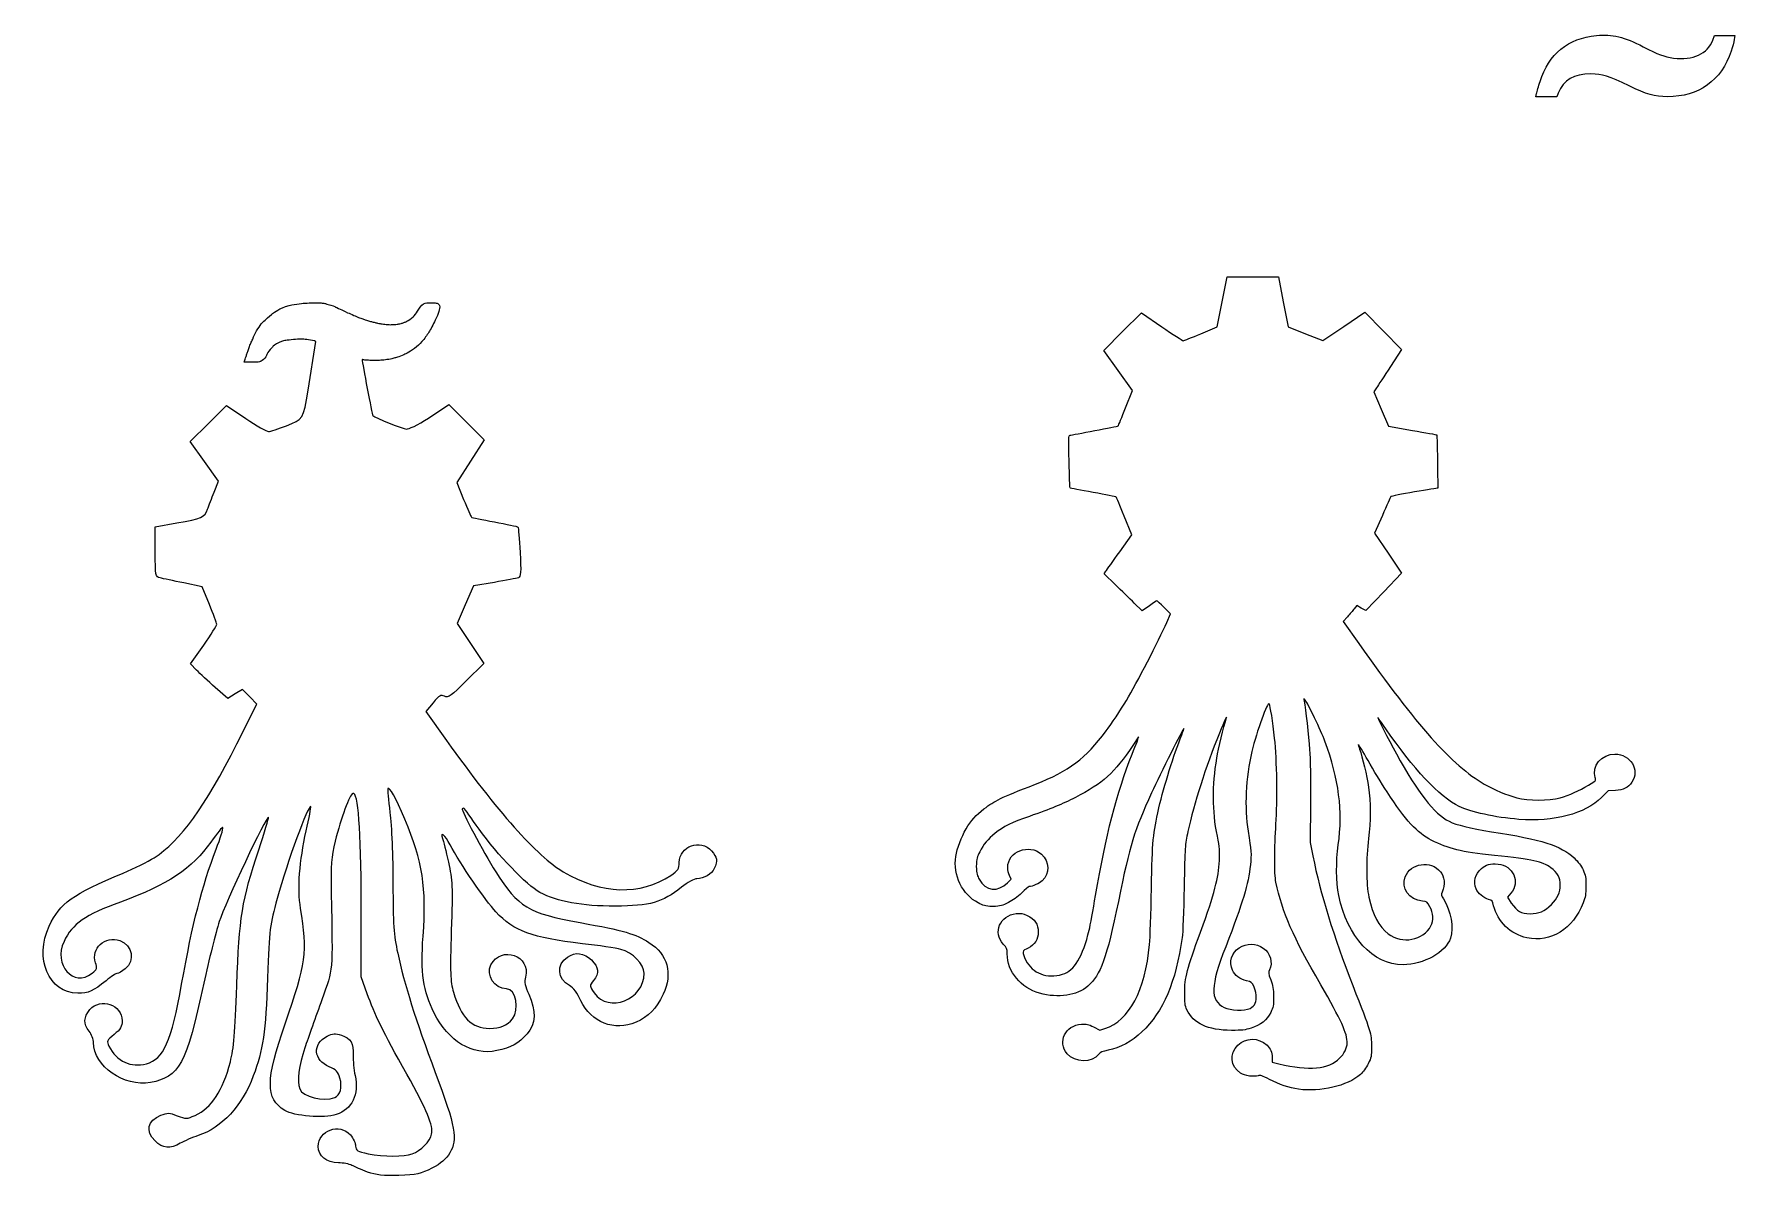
# Model space of a CAD drawing. Extents: x -237 to 75, y -16 to 111.
# Drawn here: x -237.3 to -48.5, y -15.7 to 111 of the extents above; entities that cross this region are included whole.
import ezdxf

# ---------------------------------------------------------------- set-up
doc = ezdxf.new("R2010")
doc.units = 0
doc.layers.add('Layer_1', color=7, linetype='CONTINUOUS')

msp = doc.modelspace()

# ---------------------------------------------------------------- linework, layer by layer
at = {"layer": 'Layer_1', "color": 7}
for p, q in [((-50.977605, 110.346531), (-50.791593, 110.870355)), ((-50.791593, 110.870355), (-49.651327, 110.870355)), ((-49.651327, 110.870355), (-48.510907, 110.870355)), ((-48.510907, 110.870355), (-48.584733, 110.408769)), ((-70.610657, 104.067682), (-70.534716, 104.42436)), ((-69.451291, 104.067682), (-70.610657, 104.067682)), ((-70.534716, 104.42436), (-70.534716, 104.42436)), ((-68.29208, 104.067682), (-69.451291, 104.067682)), ((-68.120864, 104.479162), (-68.29208, 104.067682)), ((-206.865175, 71.505347), (-206.030144, 76.915573)), ((-193.498312, 68.417142), (-191.276376, 69.911167)), ((-191.276376, 69.911167), (-189.315098, 67.949889)), ((-217.950731, 67.807488), (-215.950388, 69.818277)), ((-215.950388, 69.818277), (-213.797247, 68.370508)), ((-219.951074, 65.7967), (-217.950731, 67.807488)), ((-189.315098, 67.949889), (-187.353821, 65.988611)), ((-218.383149, 63.610155), (-219.951074, 65.7967)), ((-187.353821, 65.988611), (-188.871301, 63.622491)), ((-216.815221, 61.423611), (-218.383149, 63.610155)), ((-188.871301, 63.622491), (-190.388779, 61.256371)), ((-217.302726, 60.201583), (-216.815221, 61.423611)), ((-190.388779, 61.256371), (-189.614189, 59.384933)), ((-223.845642, 56.355574), (-221.462687, 56.780409)), ((-223.845642, 53.578425), (-223.845642, 56.355574)), ((-218.618212, 49.692138), (-220.682016, 50.119563)), ((-217.821674, 47.736891), (-218.618212, 49.692138)), ((-188.529028, 49.785347), (-189.438475, 47.702683)), ((-186.207174, 50.18634), (-188.529028, 49.785347)), ((-189.438475, 47.702683), (-190.347919, 45.620021)), ((-190.347919, 45.620021), (-188.860966, 43.40861)), ((-219.9229, 41.151896), (-218.463074, 43.222363)), ((-188.860966, 43.40861), (-187.374022, 41.197198)), ((-219.256909, 40.44984), (-219.9229, 41.151896)), ((-187.374022, 41.197198), (-189.323861, 39.247356)), ((-215.785979, 37.306243), (-217.188449, 38.527015)), ((-214.969765, 37.810692), (-215.785979, 37.306243)), ((-214.153547, 38.315142), (-214.969765, 37.810692)), ((-213.357339, 37.493667), (-214.153547, 38.315142)), ((-214.781903, 32.271452), (-212.56113, 36.672185)), ((-212.56113, 36.672185), (-213.357339, 37.493667)), ((-193.013892, 36.833456), (-193.822193, 35.870677)), ((-193.822193, 35.870677), (-191.513731, 32.638756)), ((-200.972028, 6.432331), (-200.985518, 14.619908)), ((-200.312105, 4.534754), (-200.972028, 6.432331)), ((-200.269071, -15.23909), (-200.269069, -15.239457))]:
    msp.add_line(p, q, dxfattribs=at)
at = {"layer": 'Layer_1', "color": 4}
for p, q in [((-105.418509, 81.311243), (-104.867363, 84.076998)), ((-104.867363, 84.076998), (-102.02418, 84.076998)), ((-102.02418, 84.076998), (-99.180997, 84.076998)), ((-99.180997, 84.076998), (-98.641749, 81.313749)), ((-105.969737, 78.54533), (-105.418509, 81.311243)), ((-98.641749, 81.313749), (-98.102268, 78.550498)), ((-116.480361, 78.012345), (-114.396805, 80.095743)), ((-114.396805, 80.095743), (-112.141799, 78.547991)), ((-91.926289, 78.59324), (-89.592446, 80.178415)), ((-89.592446, 80.178415), (-87.553357, 78.094548)), ((-118.56376, 75.928868), (-116.480361, 78.012345)), ((-107.79447, 77.772628), (-105.969737, 78.54533)), ((-98.102268, 78.550498), (-96.181237, 77.779359)), ((-96.181237, 77.779359), (-94.260207, 77.008145)), ((-94.260207, 77.008145), (-91.926289, 78.59324)), ((-87.553357, 78.094548), (-85.51427, 76.010757)), ((-116.975845, 73.706743), (-118.56376, 75.928868)), ((-85.51427, 76.010757), (-86.752865, 74.119007)), ((-115.387775, 71.484694), (-116.975845, 73.706743)), ((-88.288012, 71.780232), (-88.584803, 71.333209)), ((-116.139338, 69.556778), (-115.387775, 71.484694)), ((-88.584803, 71.333209), (-87.774052, 69.421182)), ((-87.774052, 69.421182), (-86.96338, 67.509157)), ((-86.96338, 67.509157), (-84.302922, 67.047961)), ((-115.470838, 55.473088), (-116.308988, 57.541065)), ((-87.646914, 57.619822), (-88.502442, 55.630446)), ((-116.801499, 53.591046), (-115.470838, 55.473088)), ((-88.502442, 55.630446), (-87.004638, 53.414663)), ((-87.004638, 53.414663), (-85.506755, 51.198959)), ((-118.530489, 51.133743), (-118.331401, 51.421531)), ((-117.298628, 49.935157), (-118.530489, 51.133743)), ((-85.506755, 51.198959), (-87.502393, 49.123466)), ((-87.502393, 49.123466), (-89.497953, 47.047975)), ((-114.293622, 47.043906), (-115.180155, 47.890276)), ((-113.510977, 47.593406), (-114.293622, 47.043906)), ((-111.155528, 46.702962), (-111.886345, 47.423052)), ((-90.489233, 47.628715), (-90.76966, 47.25575)), ((-89.993749, 47.338111), (-90.489233, 47.628715)), ((-89.497953, 47.047975), (-89.993749, 47.338111)), ((-111.574682, 45.749804), (-111.155528, 46.702962)), ((-91.526081, 46.366479), (-92.002226, 45.850092)), ((-92.002226, 45.850092), (-90.275509, 43.403202)), ((-62.594301, 27.051662), (-63.326213, 26.319984)), ((-61.780341, 27.092685), (-62.594301, 27.051662)), ((-95.626961, 25.650152), (-95.657961, 21.316209)), ((-95.657961, 21.316209), (-95.359765, 19.830148)), ((-129.252884, 16.852707), (-128.845471, 17.269588)), ((-128.845471, 17.269588), (-129.03947, 17.647015)), ((-73.385197, 15.694038), (-73.766618, 15.248739)), ((-73.766618, 15.248739), (-73.333997, 14.6067)), ((-119.691184, 0.854491), (-118.992622, 0.499907)), ((-118.992622, 0.499907), (-118.441865, 0.682815)), ((-99.882689, -2.521987), (-99.882689, -3.054738)), ((-99.882689, -3.054738), (-99.126974, -3.236292)), ((-96.951845, -6.049652), (-96.951902, -6.049709)), ((-96.951281, -6.049652), (-96.951845, -6.049652))]:
    msp.add_line(p, q, dxfattribs=at)
at = {"layer": 'Layer_1', "color": 7}
for points in [[(-70.144764, 105.768488), (-69.175715, 108.811775), (-67.016142, 110.571453), (-63.89762, 110.859238)], [(-63.89762, 110.859238), (-62.08502, 111.02654), (-60.828341, 110.726072), (-58.688184, 109.613679)], [(-58.688184, 109.613679), (-57.039126, 108.756581), (-56.360684, 108.503086), (-55.330649, 108.359819)], [(-55.330649, 108.359819), (-53.197303, 108.063107), (-51.516147, 108.830329), (-50.977605, 110.346531)], [(-48.584733, 110.408769), (-48.625365, 110.154727), (-48.782489, 109.574534), (-48.933975, 109.119525)], [(-48.933975, 109.119525), (-50.017169, 105.865485), (-52.53217, 104.067682), (-56.001186, 104.067682)], [(-70.534716, 104.42436), (-70.493145, 104.620473), (-70.317701, 105.225326), (-70.144764, 105.768488)], [(-64.503413, 106.602881), (-66.419039, 106.603163), (-67.501606, 105.967416), (-68.120864, 104.479162)], [(-60.271011, 105.277151), (-62.52578, 106.383987), (-63.223874, 106.602647), (-64.503413, 106.602881)], [(-56.001186, 104.067682), (-57.466267, 104.067682), (-58.271379, 104.295655), (-60.271011, 105.277151)], [(-206.996916, 81.174684), (-206.664885, 81.199379), (-206.330894, 81.210606), (-206.12805, 81.213645)], [(-206.12805, 81.213645), (-205.942463, 81.215903), (-205.74096, 81.21167), (-205.596182, 81.199986)], [(-205.596182, 81.199986), (-205.474378, 81.187173), (-205.398545, 81.190588), (-205.311835, 81.177239)], [(-194.077404, 81.073525), (-193.827468, 81.200861), (-193.5859, 81.196613), (-193.360046, 81.212937)], [(-193.360046, 81.212937), (-193.169873, 81.226681), (-192.782004, 81.208901), (-192.648767, 81.179787)], [(-192.648767, 81.179787), (-192.510929, 81.149671), (-192.431269, 81.093608), (-192.334955, 80.993749)], [(-212.073431, 78.856314), (-211.909214, 79.07354), (-211.645497, 79.276212), (-211.536912, 79.398008)], [(-211.536912, 79.398008), (-211.42833, 79.519804), (-210.914516, 79.961326), (-210.82112, 80.016916)], [(-210.82112, 80.016916), (-210.589532, 80.154756), (-210.127099, 80.598313), (-208.968394, 80.914944)], [(-208.968394, 80.914944), (-208.608636, 81.01325), (-208.236668, 81.059563), (-207.864546, 81.107662)], [(-207.864546, 81.107662), (-207.492422, 81.155761), (-207.31883, 81.150729), (-206.996916, 81.174684)], [(-205.311835, 81.177239), (-205.225752, 81.163974), (-205.051465, 81.141498), (-204.948985, 81.116798)], [(-204.948985, 81.116798), (-204.846504, 81.092103), (-204.77331, 81.048551), (-204.664835, 81.022654)], [(-204.664835, 81.022654), (-204.230932, 80.919064), (-203.876346, 80.762716), (-203.825577, 80.737336)], [(-203.825577, 80.737336), (-203.774805, 80.711964), (-203.786311, 80.696163), (-203.149135, 80.406272)], [(-203.149135, 80.406272), (-202.511959, 80.116385), (-202.316839, 80.031021), (-202.265627, 80.00686)], [(-202.265627, 80.00686), (-202.252814, 80.000821), (-201.738859, 79.782395), (-201.666455, 79.762072)], [(-201.666455, 79.762072), (-201.594048, 79.741752), (-201.288472, 79.572958), (-201.173486, 79.542458)], [(-201.173486, 79.542458), (-201.058503, 79.511958), (-200.536943, 79.310082), (-200.396404, 79.273497)], [(-195.921181, 79.154605), (-195.718664, 79.255288), (-195.444514, 79.45531), (-195.233152, 79.639508)], [(-195.233152, 79.639508), (-195.042525, 79.805633), (-194.889075, 80.025097), (-194.721203, 80.271895)], [(-194.721203, 80.271895), (-194.545955, 80.529536), (-194.327337, 80.946189), (-194.077404, 81.073525)], [(-192.639374, 79.560269), (-192.80647, 79.246031), (-193.086869, 78.570837), (-193.315833, 78.202726)], [(-192.31805, 80.419765), (-192.38032, 80.223897), (-192.476337, 79.866878), (-192.639374, 79.560269)], [(-192.334955, 80.993749), (-192.247483, 80.903057), (-192.254505, 80.619641), (-192.31805, 80.419765)], [(-213.030401, 77.185552), (-212.87591, 77.495017), (-212.769377, 77.815498), (-212.589858, 78.095279)], [(-212.589858, 78.095279), (-212.410339, 78.375063), (-212.23765, 78.63909), (-212.073431, 78.856314)], [(-200.396404, 79.273497), (-200.255863, 79.23691), (-200.111213, 79.18508), (-199.962141, 79.146503)], [(-199.962141, 79.146503), (-199.813068, 79.107926), (-199.686037, 79.078199), (-199.545459, 79.041725)], [(-199.545459, 79.041725), (-199.404882, 79.005253), (-199.290443, 78.979676), (-199.175381, 78.949402)], [(-199.175381, 78.949402), (-199.060316, 78.919128), (-198.971089, 78.910613), (-198.898566, 78.890632)], [(-198.898566, 78.890632), (-198.826044, 78.87065), (-198.756998, 78.871187), (-198.667968, 78.854552)], [(-198.667968, 78.854552), (-198.537751, 78.833047), (-198.455382, 78.832962), (-198.362085, 78.816808)], [(-198.362085, 78.816808), (-198.26955, 78.80772), (-198.156785, 78.796347), (-198.043128, 78.789799)], [(-198.043128, 78.789799), (-197.929308, 78.783224), (-197.835212, 78.774192), (-197.714647, 78.777184)], [(-197.714647, 78.777184), (-197.594082, 78.780176), (-197.427204, 78.792001), (-197.31333, 78.794512)], [(-197.31333, 78.794512), (-197.199459, 78.797052), (-197.084431, 78.809132), (-196.991935, 78.824383)], [(-196.991935, 78.824383), (-196.891577, 78.840949), (-196.852515, 78.846114), (-196.792983, 78.854967)], [(-196.792983, 78.854967), (-196.728396, 78.864591), (-196.703899, 78.874638), (-196.556142, 78.918301)], [(-196.556142, 78.918301), (-196.42994, 78.955594), (-196.366308, 78.96128), (-196.241659, 79.015591)], [(-196.241659, 79.015591), (-196.126862, 79.06561), (-196.123698, 79.053923), (-195.921181, 79.154605)], [(-193.315833, 78.202726), (-193.551463, 77.823894), (-193.722202, 77.531255), (-194.052105, 77.146877)], [(-213.701746, 75.432329), (-213.659664, 75.554545), (-213.615293, 75.675536), (-213.562901, 75.814316)], [(-213.562901, 75.814316), (-213.510512, 75.953096), (-213.470369, 76.10811), (-213.408683, 76.257829)], [(-213.408683, 76.257829), (-213.346995, 76.40755), (-213.310538, 76.562894), (-213.240566, 76.717933)], [(-213.240566, 76.717933), (-213.170595, 76.872969), (-213.107645, 77.030818), (-213.030401, 77.185552)], [(-211.091292, 76.026697), (-211.283745, 75.817362), (-211.440449, 75.506488), (-211.464768, 75.456044)], [(-210.795576, 76.352895), (-210.712849, 76.432174), (-210.898839, 76.236033), (-211.091292, 76.026697)], [(-210.107919, 76.797268), (-210.48518, 76.630207), (-210.835923, 76.314234), (-210.795576, 76.352895)], [(-209.449986, 77.024367), (-209.391098, 77.032297), (-209.730662, 76.964332), (-210.107919, 76.797268)], [(-208.037323, 77.155103), (-208.63418, 77.128377), (-209.505448, 77.016885), (-209.449986, 77.024367)], [(-207.173838, 77.142516), (-207.118328, 77.132695), (-207.440465, 77.181824), (-208.037323, 77.155103)], [(-206.608669, 77.068402), (-206.925057, 77.1281), (-207.229349, 77.152329), (-207.173838, 77.142516)], [(-206.030144, 76.915573), (-205.973144, 76.910408), (-206.292278, 77.008706), (-206.608669, 77.068402)], [(-195.703012, 75.724282), (-196.009974, 75.545045), (-196.110403, 75.511769), (-196.267259, 75.435727)], [(-194.845584, 76.32064), (-195.182041, 76.028001), (-195.440342, 75.877656), (-195.703012, 75.724282)], [(-194.052105, 77.146877), (-194.362214, 76.785564), (-194.51224, 76.610573), (-194.845584, 76.32064)], [(-213.975642, 74.612191), (-213.984899, 74.611928), (-213.976771, 74.636349), (-213.962942, 74.67295)], [(-213.881397, 74.617835), (-213.915278, 74.615295), (-213.944194, 74.614082), (-213.975642, 74.612191)], [(-213.962942, 74.67295), (-213.950073, 74.707065), (-213.922452, 74.763978), (-213.90402, 74.836202)], [(-213.90402, 74.836202), (-213.885591, 74.908425), (-213.852943, 74.980367), (-213.822178, 75.0804)], [(-213.784251, 74.622633), (-213.817677, 74.621786), (-213.849972, 74.619387), (-213.881397, 74.617835)], [(-213.822178, 75.0804), (-213.791416, 75.180431), (-213.743828, 75.310109), (-213.701746, 75.432329)], [(-213.725235, 74.624044), (-213.746063, 74.623801), (-213.765742, 74.62348), (-213.784251, 74.622633)], [(-213.659192, 74.624067), (-213.682391, 74.624318), (-213.704393, 74.624287), (-213.725235, 74.624044)], [(-213.586074, 74.622373), (-213.611643, 74.62322), (-213.636002, 74.623785), (-213.659192, 74.624067)], [(-213.512036, 74.620398), (-213.535799, 74.620962), (-213.560516, 74.621527), (-213.586074, 74.622373)], [(-213.443721, 74.619551), (-213.465452, 74.61965), (-213.488273, 74.619833), (-213.512036, 74.620398)], [(-213.381816, 74.619667), (-213.401317, 74.619506), (-213.421982, 74.619452), (-213.443721, 74.619551)], [(-213.327, 74.620514), (-213.344018, 74.620231), (-213.362323, 74.619949), (-213.381816, 74.619667)], [(-213.241379, 74.622771), (-213.270713, 74.621642), (-213.300048, 74.62136), (-213.327, 74.620514)], [(-213.192329, 74.624465), (-213.209065, 74.624182), (-213.226148, 74.623336), (-213.241379, 74.622771)], [(-212.774894, 74.618933), (-213.058908, 74.630137), (-213.133788, 74.625594), (-213.192329, 74.624465)], [(-212.20546, 74.67485), (-212.281829, 74.649139), (-212.490877, 74.607746), (-212.774894, 74.618933)], [(-211.829896, 74.917513), (-212.029294, 74.731382), (-212.152179, 74.692796), (-212.20546, 74.67485)], [(-211.464768, 75.456044), (-211.506122, 75.370271), (-211.6305, 75.103644), (-211.829896, 74.917513)], [(-200.756455, 74.886452), (-200.854279, 74.904429), (-200.889201, 74.901184), (-200.875127, 74.898869)], [(-200.875127, 74.898869), (-200.871006, 74.557623), (-199.774483, 68.773259), (-199.689342, 68.688115)], [(-200.321971, 74.829245), (-200.502001, 74.841578), (-200.666584, 74.869922), (-200.756455, 74.886452)], [(-199.708302, 74.813779), (-199.937319, 74.818803), (-200.151159, 74.817561), (-200.321971, 74.829245)], [(-198.971989, 74.816319), (-199.216964, 74.803394), (-199.48111, 74.808671), (-199.708302, 74.813779)], [(-198.304539, 74.874903), (-198.532256, 74.84908), (-198.727018, 74.829234), (-198.971989, 74.816319)], [(-197.58767, 74.997842), (-197.764202, 74.959462), (-198.085058, 74.899781), (-198.304539, 74.874903)], [(-197.184778, 75.100447), (-197.282339, 75.079506), (-197.416682, 75.035013), (-197.58767, 74.997842)], [(-196.945137, 75.168716), (-197.079373, 75.111817), (-197.105555, 75.11745), (-197.184778, 75.100447)], [(-196.267259, 75.435727), (-196.451601, 75.346361), (-196.794227, 75.232682), (-196.945137, 75.168716)], [(-209.287285, 67.567267), (-207.463517, 68.29737), (-207.369289, 68.239156), (-206.865175, 71.505347)], [(-213.797247, 68.370508), (-212.61302, 67.574237), (-211.476074, 66.922742), (-211.270695, 66.922742)], [(-199.689342, 68.688115), (-199.472996, 68.471769), (-196.287026, 67.1877), (-195.966585, 67.1877)], [(-195.966585, 67.1877), (-195.789519, 67.1877), (-194.720374, 67.595427), (-193.498312, 68.417142)], [(-211.270695, 66.922742), (-211.065319, 66.922742), (-210.172783, 67.212779), (-209.287285, 67.567267)], [(-218.032979, 58.302281), (-217.899468, 58.67478), (-217.570854, 59.529468), (-217.302726, 60.201583)], [(-189.614189, 59.384933), (-189.188163, 58.355643), (-188.80273, 57.473185), (-188.75767, 57.423915)], [(-221.462687, 56.780409), (-218.644366, 57.282863), (-218.351831, 57.412668), (-218.032979, 58.302281)], [(-188.75767, 57.423915), (-188.712608, 57.374647), (-187.558561, 57.133675), (-186.19312, 56.888424)], [(-186.19312, 56.888424), (-184.827672, 56.643172), (-183.660291, 56.392314), (-183.598936, 56.330956)], [(-183.598936, 56.330956), (-183.537581, 56.269601), (-183.423106, 55.001125), (-183.344558, 53.512123)], [(-223.295729, 50.674133), (-223.826287, 50.796801), (-223.845642, 50.899027), (-223.845642, 53.578425)], [(-183.344558, 53.512123), (-183.228702, 51.315985), (-183.266266, 50.784313), (-183.543527, 50.69609)], [(-220.682016, 50.119563), (-221.817105, 50.354649), (-222.993277, 50.604204), (-223.295729, 50.674133)], [(-183.543527, 50.69609), (-183.731512, 50.636276), (-184.930153, 50.406888), (-186.207174, 50.18634)], [(-217.014194, 45.53724), (-217.020205, 45.671665), (-217.383577, 46.661506), (-217.821674, 47.736891)], [(-218.463074, 43.222363), (-217.660172, 44.361124), (-217.008174, 45.402817), (-217.014194, 45.53724)], [(-217.188449, 38.527015), (-217.959807, 39.198438), (-218.890616, 40.063709), (-219.256909, 40.44984)], [(-189.323861, 39.247356), (-190.986021, 37.585197), (-191.342453, 37.334304), (-191.739647, 37.546874)], [(-191.739647, 37.546874), (-192.1288, 37.755145), (-192.338793, 37.637575), (-193.013892, 36.833456)], [(-223.967847, 19.635559), (-221.064503, 21.487673), (-218.315642, 25.268923), (-214.781903, 32.271452)], [(-191.513731, 32.638756), (-185.882111, 24.754322), (-181.458379, 19.779433), (-178.560775, 18.071991)], [(-201.920402, 26.77571), (-202.264885, 26.660883), (-203.23374, 24.022952), (-203.870365, 21.466481)], [(-200.985518, 14.619908), (-200.999065, 22.827845), (-201.318111, 26.976475), (-201.920402, 26.77571)], [(-198.024075, 27.311549), (-198.07384, 27.25415), (-197.969124, 26.052369), (-197.791375, 24.640928)], [(-196.144865, 23.907709), (-197.16658, 26.348079), (-197.825165, 27.540979), (-198.024075, 27.311549)], [(-206.584674, 25.302671), (-206.847908, 25.565906), (-209.179374, 19.197857), (-210.316874, 15.108728)], [(-207.088435, 22.606775), (-206.764083, 24.042233), (-206.537391, 25.255385), (-206.584674, 25.302671)], [(-197.791375, 24.640928), (-197.613626, 23.229484), (-197.464062, 19.680627), (-197.459019, 16.754578)], [(-189.769197, 25.070868), (-189.921312, 24.918747), (-187.465518, 20.309192), (-186.042712, 18.076208)], [(-189.549961, 25.109372), (-189.593353, 25.165381), (-189.692009, 25.148056), (-189.769197, 25.070868)], [(-187.904986, 22.807883), (-188.766331, 24.017694), (-189.506569, 25.053362), (-189.549961, 25.109372)], [(-216.326604, 22.980129), (-216.366107, 23.098631), (-216.972529, 22.36979), (-217.674207, 21.360476)], [(-217.083586, 20.586436), (-216.627744, 21.784461), (-216.287104, 22.861621), (-216.326604, 22.980129)], [(-211.273698, 24.1241), (-211.483733, 24.338341), (-216.093497, 14.57718), (-216.742574, 12.543769)], [(-212.354837, 20.518776), (-211.709223, 22.449695), (-211.222709, 24.072092), (-211.273698, 24.1241)], [(-194.115269, 10.921414), (-193.714819, 16.3526), (-194.151473, 19.146502), (-196.144865, 23.907709)], [(-191.110661, 21.07566), (-191.67915, 22.147266), (-192.309126, 22.663665), (-191.956693, 21.769159)], [(-181.141226, 15.786717), (-182.625373, 16.585871), (-185.881876, 19.966303), (-187.904986, 22.807883)], [(-217.674207, 21.360476), (-219.703204, 18.441911), (-222.474604, 16.603555), (-227.693412, 14.714424)], [(-207.71835, 14.008897), (-208.07021, 16.194274), (-207.846052, 19.25387), (-207.088435, 22.606775)], [(-203.870365, 21.466481), (-204.305388, 19.719582), (-204.37733, 18.797762), (-204.318847, 15.719742)], [(-191.956693, 21.769159), (-191.864008, 21.533921), (-191.568781, 20.351607), (-191.300633, 19.1418)], [(-186.035798, 13.615395), (-187.198096, 14.857977), (-189.987606, 18.958677), (-191.110661, 21.07566)], [(-165.677094, 19.102661), (-165.677094, 20.916887), (-163.291077, 21.782003), (-162.101538, 20.39908)], [(-227.389526, 17.936361), (-226.179719, 18.442162), (-224.639962, 19.206798), (-223.967847, 19.635559)], [(-220.914939, 5.604037), (-219.697492, 12.392102), (-218.664536, 16.431445), (-217.083586, 20.586436)], [(-214.790048, 5.454713), (-214.526879, 13.049426), (-214.222296, 14.933545), (-212.354837, 20.518776)], [(-191.300633, 19.1418), (-190.859492, 17.151478), (-190.829446, 16.429018), (-190.984926, 11.550177)], [(-166.609663, 17.676169), (-165.841161, 18.184739), (-165.677094, 18.435702), (-165.677094, 19.102661)], [(-162.101538, 20.39908), (-161.452918, 19.645013), (-161.400137, 19.310487), (-161.793552, 18.447031)], [(-235.613767, 12.053662), (-234.396867, 14.616945), (-233.085378, 15.555026), (-227.389526, 17.936361)], [(-186.042712, 18.076208), (-183.518875, 14.115238), (-182.502866, 13.50386), (-176.67535, 12.439488)], [(-178.560775, 18.071991), (-174.300837, 15.561777), (-170.01902, 15.41996), (-166.609663, 17.676169)], [(-163.740538, 17.308755), (-164.007013, 17.308755), (-164.771488, 16.876814), (-165.439367, 16.348883)], [(-161.793552, 18.447031), (-162.082624, 17.812589), (-162.944415, 17.308755), (-163.740538, 17.308755)], [(-210.316874, 15.108728), (-211.128062, 12.192628), (-211.176266, 11.79238), (-211.376522, 6.310129)], [(-204.318847, 15.719742), (-204.145927, 6.6184), (-204.065694, 7.530825), (-205.361167, 3.866056)], [(-197.459019, 16.754578), (-197.451314, 12.2907), (-197.367189, 11.051688), (-196.936298, 9.055812)], [(-172.764859, 14.261712), (-176.500663, 14.252963), (-179.208021, 14.745779), (-181.141226, 15.786717)], [(-165.439367, 16.348883), (-167.566309, 14.667632), (-168.959358, 14.270743), (-172.764859, 14.261712)], [(-227.693412, 14.714424), (-231.629907, 13.289484), (-233.0392, 12.308762), (-233.970457, 10.346274)], [(-209.430877, 1.203064), (-207.088861, 7.94761), (-206.931678, 9.122981), (-207.71835, 14.008897)], [(-176.430946, 10.096084), (-182.045692, 10.743614), (-184.029488, 11.470478), (-186.035798, 13.615395)], [(-232.449243, 4.599298), (-235.641552, 4.599298), (-237.299071, 8.503758), (-235.613767, 12.053662)], [(-216.742574, 12.543769), (-217.128985, 11.333261), (-217.899976, 8.253144), (-218.455895, 5.699118)], [(-190.984926, 11.550177), (-191.134893, 6.844291), (-191.10345, 5.973551), (-190.737795, 4.706824)], [(-176.67535, 12.439488), (-171.782514, 11.545831), (-170.539831, 11.187776), (-169.049073, 10.242162)], [(-233.970457, 10.346274), (-235.193688, 7.768512), (-232.921601, 5.182566), (-230.858997, 6.805006)], [(-230.469008, 7.985936), (-231.015718, 9.554217), (-229.415281, 11.006786), (-227.771844, 10.433875)], [(-227.771844, 10.433875), (-226.38376, 9.949977), (-226.050221, 8.192664), (-227.17808, 7.305498)], [(-192.891289, 2.392602), (-194.125051, 4.858745), (-194.413883, 6.871328), (-194.115269, 10.921414)], [(-186.584483, 7.756236), (-185.452193, 9.945857), (-182.119874, 8.760072), (-182.75874, 6.394908)], [(-172.168608, 9.457584), (-172.698181, 9.599485), (-174.616234, 9.886816), (-176.430946, 10.096084)], [(-169.587585, 6.81161), (-169.587585, 7.808898), (-170.851556, 9.104665), (-172.168608, 9.457584)], [(-169.049073, 10.242162), (-166.965557, 8.920572), (-166.387235, 6.796765), (-167.479297, 4.477462)], [(-230.858997, 6.805006), (-230.312948, 7.23452), (-230.261439, 7.390504), (-230.469008, 7.985936)], [(-196.936298, 9.055812), (-196.179197, 5.548919), (-194.966847, 1.699436), (-192.761881, -4.198952)], [(-184.847792, 5.088474), (-186.192693, 5.088474), (-187.179867, 6.60491), (-186.584483, 7.756236)], [(-177.869509, 5.440659), (-179.218559, 6.138284), (-179.336813, 7.743366), (-178.10283, 8.6077)], [(-178.10283, 8.6077), (-177.233656, 9.216482), (-176.246968, 9.096989), (-175.434523, 8.284556)], [(-175.434523, 8.284556), (-174.599871, 7.449883), (-174.53711, 6.853463), (-175.195811, 6.016053)], [(-229.303639, 5.975837), (-230.732753, 4.821153), (-231.239774, 4.599298), (-232.449243, 4.599298)], [(-228.053468, 6.798938), (-228.180748, 6.798938), (-228.743324, 6.428549), (-229.303639, 5.975837)], [(-227.17808, 7.305498), (-227.532266, 7.026889), (-227.926192, 6.798938), (-228.053468, 6.798938)], [(-218.455895, 5.699118), (-220.42582, -3.351297), (-221.154385, -4.706331), (-224.370575, -5.301425)], [(-211.376522, 6.310129), (-211.597449, 0.261994), (-211.878108, -1.661153), (-212.964883, -4.573743)], [(-182.75874, 6.394908), (-182.896521, 5.88482), (-182.795477, 5.3738), (-182.379614, 4.477462)], [(-175.195811, 6.016053), (-175.669005, 5.414497), (-175.668683, 5.407215), (-175.13471, 4.639373)], [(-175.13471, 4.639373), (-173.532078, 2.334803), (-169.587585, 3.879462), (-169.587585, 6.81161)], [(-231.109845, 2.775267), (-229.923921, 4.153979), (-227.511729, 3.316005), (-227.511729, 1.525305)], [(-224.829878, -3.223479), (-222.903412, -2.704726), (-222.066793, -0.818296), (-220.914939, 5.604037)], [(-215.506627, -3.018614), (-215.11783, -1.525009), (-214.972262, 0.196264), (-214.790048, 5.454713)], [(-205.361167, 3.866056), (-206.002659, 2.051367), (-206.849661, -0.349356), (-207.243392, -1.468847)], [(-195.935687, -4.368934), (-198.563109, 0.319736), (-199.531111, 2.289083), (-200.312105, 4.534754)], [(-190.737795, 4.706824), (-189.933188, 1.919428), (-188.711651, 0.69179), (-186.74102, 0.690068)], [(-184.196262, 1.756502), (-183.380555, 2.763499), (-183.835178, 5.088474), (-184.847792, 5.088474)], [(-182.379614, 4.477462), (-181.538005, 2.663479), (-181.604531, 1.182179), (-182.577367, 0.074175)], [(-176.594533, 3.76598), (-176.973696, 4.594161), (-177.454935, 5.226283), (-177.869509, 5.440659)], [(-167.479297, 4.477462), (-168.231958, 2.878956), (-169.087698, 1.996729), (-170.485127, 1.378578)], [(-231.177815, 0.377705), (-231.818434, 1.192114), (-231.796172, 1.977369), (-231.109845, 2.775267)], [(-185.944795, -1.773873), (-188.625892, -2.348872), (-191.330919, -0.726405), (-192.891289, 2.392602)], [(-170.485127, 1.378578), (-172.862229, 0.327074), (-175.490324, 1.354024), (-176.594533, 3.76598)], [(-230.689003, -0.885155), (-230.689003, -0.532377), (-230.908967, 0.035906), (-231.177815, 0.377705)], [(-228.399631, 0.023911), (-229.21792, -0.632538), (-229.263428, -0.735013), (-228.980103, -1.282919)], [(-227.511729, 1.525305), (-227.511729, 0.911641), (-227.709112, 0.577857), (-228.399631, 0.023911)], [(-209.479662, -8.396386), (-211.612994, -7.077929), (-211.602695, -5.051348), (-209.430877, 1.203064)], [(-204.777628, -0.164359), (-204.157636, 0.156245), (-203.86478, 0.177158), (-203.176516, -0.049975)], [(-186.74102, 0.690068), (-185.547389, 0.690068), (-184.810936, 0.997662), (-184.196262, 1.756502)], [(-182.577367, 0.074175), (-183.502763, -0.979784), (-184.311386, -1.423578), (-185.944795, -1.773873)], [(-224.370575, -5.301425), (-227.293235, -5.842191), (-230.689003, -3.468702), (-230.689003, -0.885155)], [(-228.980103, -1.282919), (-228.109072, -2.967419), (-226.563222, -3.690218), (-224.829878, -3.223479)], [(-207.243392, -1.468847), (-207.923598, -3.402831), (-208.140503, -5.153484), (-207.807453, -6.021402)], [(-204.528753, -3.563331), (-206.290057, -2.858594), (-206.424956, -1.016247), (-204.777628, -0.164359)], [(-203.176516, -0.049975), (-202.143972, -0.390758), (-201.817069, -0.956331), (-201.871879, -2.30716)], [(-219.421868, -8.954199), (-217.603533, -8.134258), (-216.339412, -6.2178), (-215.506627, -3.018614)], [(-203.34305, -4.823735), (-203.536979, -4.121397), (-203.780204, -3.862853), (-204.528753, -3.563331)], [(-201.871879, -2.30716), (-201.895021, -2.877362), (-201.802393, -3.872675), (-201.666052, -4.518935)], [(-212.964883, -4.573743), (-214.197573, -7.877408), (-216.479541, -10.347981), (-219.07973, -11.194055)], [(-203.927843, -6.976668), (-203.313719, -6.740984), (-203.065741, -5.82808), (-203.34305, -4.823735)], [(-201.666052, -4.518935), (-201.213283, -6.665066), (-201.989224, -8.284316), (-203.748685, -8.864988)], [(-193.172667, -11.042502), (-192.96702, -10.106202), (-193.664211, -8.422266), (-195.935687, -4.368934)], [(-192.761881, -4.198952), (-190.491483, -10.272374), (-190.254879, -11.580248), (-191.149038, -13.114239)], [(-207.807453, -6.021402), (-207.475706, -6.885933), (-205.170526, -7.45351), (-203.927843, -6.976668)], [(-223.864444, -11.794709), (-224.964425, -10.69472), (-224.709778, -9.565831), (-223.221386, -8.943954)], [(-223.221386, -8.943954), (-222.491052, -8.638787), (-222.273131, -8.645024), (-221.395581, -8.996165)], [(-221.395581, -8.996165), (-220.461832, -9.369771), (-220.337575, -9.367118), (-219.421868, -8.954199)], [(-203.748685, -8.864988), (-205.111056, -9.314596), (-208.433518, -9.042958), (-209.479662, -8.396386)], [(-219.07973, -11.194055), (-219.751848, -11.412749), (-220.644689, -11.798096), (-221.063826, -12.050402)], [(-205.759629, -12.411788), (-205.759629, -10.611323), (-203.367694, -9.753593), (-202.184073, -11.129624)], [(-202.184073, -11.129624), (-201.865433, -11.500069), (-201.60473, -12.056809), (-201.60473, -12.366802)], [(-195.327197, -13.22693), (-194.364381, -12.863146), (-193.345703, -11.830325), (-193.172667, -11.042502)], [(-221.063826, -12.050402), (-222.161986, -12.711423), (-223.026659, -12.632486), (-223.864444, -11.794709)], [(-203.51095, -14.219957), (-204.822936, -14.219957), (-205.759629, -13.466763), (-205.759629, -12.411788)], [(-201.60473, -12.366802), (-201.60473, -12.856372), (-201.42268, -12.967004), (-200.219736, -13.208586)], [(-200.219736, -13.208586), (-198.480039, -13.557977), (-196.225942, -13.566359), (-195.327197, -13.22693)], [(-191.149038, -13.114239), (-191.553866, -13.80876), (-192.122417, -14.294379), (-193.140084, -14.814825)], [(-202.024942, -14.501079), (-202.313845, -14.346449), (-202.982548, -14.219957), (-203.51095, -14.219957)], [(-200.269069, -15.239457), (-200.9459, -14.987969), (-201.73604, -14.65568), (-202.024942, -14.501079)], [(-193.140084, -14.814825), (-194.357583, -15.437492), (-194.889459, -15.554417), (-196.801489, -15.619836)], [(-196.801489, -15.619836), (-198.528494, -15.678933), (-199.319021, -15.592178), (-200.269071, -15.23909)]]:
    msp.add_open_spline(points, degree=3, dxfattribs=at)
at = {"layer": 'Layer_1', "color": 4}
for points in [[(-112.141799, 78.547991), (-110.901483, 77.696688), (-109.826436, 76.999923), (-109.753002, 76.999923)], [(-109.753002, 76.999923), (-109.679489, 76.999923), (-108.798123, 77.347681), (-107.79447, 77.772628)], [(-86.752865, 74.119007), (-87.434126, 73.078482), (-88.124939, 72.026056), (-88.288012, 71.780232)], [(-116.972557, 67.552137), (-116.927698, 67.594411), (-116.552622, 68.496523), (-116.139338, 69.556778)], [(-122.418266, 63.578397), (-122.486141, 66.268917), (-122.478549, 66.453835), (-122.296216, 66.5084)], [(-122.296216, 66.5084), (-122.189198, 66.5405), (-120.966024, 66.770979), (-119.578058, 67.021031)], [(-119.578058, 67.021031), (-118.190092, 67.270925), (-117.017574, 67.510018), (-116.972557, 67.552137)], [(-84.302922, 67.047961), (-82.839797, 66.794387), (-81.626179, 66.570404), (-81.606057, 66.550205)], [(-81.606057, 66.550205), (-81.580601, 66.524777), (-81.504206, 62.100241), (-81.504206, 60.649802)], [(-122.310463, 60.665223), (-122.329795, 60.687773), (-122.378419, 61.998782), (-122.418266, 63.578397)], [(-119.748179, 60.163398), (-121.138103, 60.416659), (-122.291207, 60.6426), (-122.310463, 60.665223)], [(-81.504206, 60.649802), (-81.504206, 60.648956), (-82.659736, 60.453768), (-84.072363, 60.215773)], [(-117.184249, 59.655858), (-117.204513, 59.681766), (-118.358409, 59.910058), (-119.748179, 60.163398)], [(-116.308988, 57.541065), (-116.770105, 58.678511), (-117.163971, 59.630258), (-117.184249, 59.655858)], [(-86.716148, 59.696097), (-86.757795, 59.648184), (-87.176638, 58.71382), (-87.646914, 57.619822)], [(-84.072363, 60.215773), (-85.484835, 59.977933), (-86.674418, 59.744089), (-86.716148, 59.696097)], [(-118.331401, 51.421531), (-118.22172, 51.579595), (-117.533335, 52.555923), (-116.801499, 53.591046)], [(-115.180155, 47.890276), (-115.667889, 48.355618), (-116.621123, 49.275894), (-117.298628, 49.935157)], [(-112.672749, 48.143068), (-112.70328, 48.143068), (-113.080549, 47.895833), (-113.510977, 47.593406)], [(-111.886345, 47.423052), (-112.288199, 47.819032), (-112.64206, 48.143068), (-112.672749, 48.143068)], [(-90.76966, 47.25575), (-90.923889, 47.050637), (-91.264207, 46.650508), (-91.526081, 46.366479)], [(-116.054398, 37.095699), (-114.914914, 38.991363), (-112.467085, 43.72011), (-111.574682, 45.749804)], [(-90.275509, 43.403202), (-83.812213, 34.244061), (-79.903608, 29.867373), (-76.347145, 27.806835)], [(-118.300946, 33.698314), (-117.722478, 34.473835), (-116.711547, 36.002641), (-116.054398, 37.095699)], [(-100.207118, 36.716864), (-100.377394, 37.026493), (-101.609723, 33.634743), (-102.131825, 31.41896)], [(-99.603439, 32.891949), (-99.800881, 34.69547), (-100.084986, 36.494837), (-100.207118, 36.716864)], [(-96.198461, 37.116127), (-96.376411, 37.329774), (-96.379857, 37.326563), (-96.321688, 37.006523)], [(-96.321688, 37.006523), (-96.168712, 36.165007), (-95.82542, 33.114125), (-95.716598, 31.630175)], [(-94.025345, 32.548495), (-94.457495, 33.716785), (-95.910911, 36.771581), (-96.198461, 37.116127)], [(-109.686457, 33.954239), (-109.747835, 34.015695), (-112.291094, 28.948743), (-113.261631, 26.831602)], [(-106.016865, 30.690728), (-105.835941, 31.745892), (-105.255907, 34.182604), (-104.983777, 35.031168)], [(-104.983777, 35.031168), (-104.801444, 35.599696), (-105.174251, 34.806558), (-105.731584, 33.440199)], [(-87.254924, 33.933955), (-87.74305, 34.648333), (-88.142318, 35.199011), (-88.142318, 35.157598)], [(-88.142318, 35.157598), (-88.142318, 35.029988), (-87.080575, 32.958096), (-86.089767, 31.151995)], [(-126.161213, 27.793915), (-122.409811, 29.266434), (-120.583198, 30.638509), (-118.300946, 33.698314)], [(-115.419638, 31.111603), (-114.981931, 32.214288), (-114.657973, 33.078354), (-114.699545, 33.031536)], [(-114.699545, 33.031536), (-114.741116, 32.984876), (-115.037983, 32.551552), (-115.359355, 32.068672)], [(-112.440235, 25.156161), (-111.870298, 27.630372), (-110.796891, 31.071833), (-109.910595, 33.26687)], [(-109.910595, 33.26687), (-109.766388, 33.624019), (-109.665476, 33.933255), (-109.686457, 33.954239)], [(-105.731584, 33.440199), (-107.273465, 29.660693), (-108.565137, 25.637788), (-109.231055, 22.541734)], [(-99.455865, 23.370256), (-99.271655, 25.851359), (-99.34415, 30.525775), (-99.603439, 32.891949)], [(-92.543825, 21.073831), (-92.009666, 24.805737), (-92.464752, 28.329713), (-94.025345, 32.548495)], [(-90.306353, 32.190719), (-90.324443, 32.172629), (-90.262044, 31.940668), (-90.168019, 31.674642)], [(-89.239053, 30.404893), (-89.808287, 31.404942), (-90.288426, 32.208412), (-90.306353, 32.190719)], [(-79.113995, 25.305214), (-81.301127, 26.40931), (-84.253835, 29.538714), (-87.254924, 33.933955)], [(-115.359355, 32.068672), (-117.356247, 29.068837), (-118.693717, 27.858425), (-121.717432, 26.314353)], [(-119.476362, 15.452447), (-118.371326, 21.991762), (-117.116685, 26.83395), (-115.419638, 31.111603)], [(-105.962377, 22.023861), (-106.530671, 24.889278), (-106.547737, 27.596161), (-106.016865, 30.690728)], [(-102.131825, 31.41896), (-102.820761, 28.49522), (-102.976161, 25.173775), (-102.545264, 22.577669)], [(-95.716598, 31.630175), (-95.649116, 30.709355), (-95.609579, 28.074887), (-95.626961, 25.650152)], [(-90.168019, 31.674642), (-89.862776, 30.810424), (-89.367447, 28.695708), (-89.180808, 27.460483)], [(-87.118077, 26.926245), (-87.715415, 27.839632), (-88.66998, 29.404842), (-89.239053, 30.404893)], [(-86.089767, 31.151995), (-83.737368, 26.863927), (-81.894863, 24.50926), (-80.236802, 23.672443)], [(-64.027674, 28.525669), (-64.459903, 29.7652), (-63.308834, 31.1361), (-61.836159, 31.1361)], [(-61.836159, 31.1361), (-60.108344, 31.1361), (-59.036506, 29.355442), (-59.956545, 28.012724)], [(-64.75489, 27.698792), (-63.927934, 28.196389), (-63.917288, 28.208838), (-64.027674, 28.525669)], [(-131.866761, 25.044523), (-130.605307, 26.006994), (-130.134718, 26.233793), (-126.161213, 27.793915)], [(-113.261631, 26.831602), (-115.200354, 22.601858), (-115.640254, 21.165824), (-116.950482, 14.787469)], [(-89.180808, 27.460483), (-88.936, 25.838747), (-88.937098, 23.641517), (-89.183941, 21.755172)], [(-82.214669, 21.589042), (-83.774633, 22.373487), (-85.041881, 23.753079), (-87.118077, 26.926245)], [(-76.347145, 27.806835), (-75.234515, 27.162211), (-73.872463, 26.586952), (-72.735877, 26.281472)], [(-67.921717, 26.286241), (-66.864828, 26.587025), (-65.849669, 27.039763), (-64.75489, 27.698792)], [(-59.956545, 28.012724), (-60.389087, 27.381413), (-60.8704, 27.138719), (-61.780341, 27.092685)], [(-133.856685, 22.819658), (-133.2999, 23.744551), (-132.717986, 24.395124), (-131.866761, 25.044523)], [(-121.717432, 26.314353), (-123.152058, 25.581812), (-124.45391, 25.048279), (-126.819536, 24.22336)], [(-113.272197, 16.213719), (-113.172773, 21.652697), (-113.122044, 22.196093), (-112.440235, 25.156161)], [(-72.484807, 23.888752), (-75.096023, 24.097232), (-77.913763, 24.699345), (-79.113995, 25.305214)], [(-72.735877, 26.281472), (-71.458765, 25.938335), (-69.13698, 25.940606), (-67.921717, 26.286241)], [(-63.326213, 26.319984), (-65.142965, 24.503469), (-68.621377, 23.580376), (-72.484807, 23.888752)], [(-134.994675, 19.775039), (-134.851253, 20.673315), (-134.36344, 21.978062), (-133.856685, 22.819658)], [(-126.819536, 24.22336), (-128.719741, 23.560497), (-129.745782, 23.056086), (-130.621433, 22.353607)], [(-99.460324, 16.927157), (-99.645944, 17.812595), (-99.643988, 20.838658), (-99.455865, 23.370256)], [(-80.236802, 23.672443), (-79.422842, 23.261666), (-77.93044, 22.895589), (-75.551033, 22.523722)], [(-130.621433, 22.353607), (-131.419422, 21.713448), (-131.939022, 21.087222), (-132.325841, 20.299255)], [(-129.228065, 18.579269), (-129.210935, 20.332605), (-126.867135, 21.237223), (-125.485119, 20.023761)], [(-109.231055, 22.541734), (-109.563075, 20.998678), (-109.566284, 20.951081), (-109.652556, 16.323402)], [(-105.73135, 19.340933), (-105.678661, 20.371281), (-105.712412, 20.763815), (-105.962377, 22.023861)], [(-102.545264, 22.577669), (-102.192263, 20.451133), (-102.16502, 20.046776), (-102.293177, 18.829868)], [(-92.479786, 15.446023), (-92.781507, 16.930831), (-92.807734, 19.230149), (-92.543825, 21.073831)], [(-89.183941, 21.755172), (-89.473684, 19.541421), (-89.454818, 16.745995), (-89.140335, 15.24584)], [(-75.191925, 19.891213), (-79.051444, 20.29737), (-80.196873, 20.574354), (-82.214669, 21.589042)], [(-75.551033, 22.523722), (-69.922523, 21.643688), (-67.842646, 20.983878), (-66.377566, 19.613212)], [(-132.499405, 14.615929), (-134.247419, 15.496445), (-135.322939, 17.72045), (-134.994675, 19.775039)], [(-132.325841, 20.299255), (-132.595465, 19.750299), (-132.713837, 19.531015), (-132.713211, 18.669379)], [(-125.485119, 20.023761), (-124.578779, 19.228041), (-124.543786, 17.880549), (-125.408631, 17.068468)], [(-107.838627, 11.389367), (-106.244136, 15.771079), (-105.834846, 17.315232), (-105.73135, 19.340933)], [(-95.359765, 19.830148), (-94.514018, 15.615281), (-93.070466, 10.926522), (-90.935632, 5.461346)], [(-85.120717, 17.509068), (-84.502399, 19.054472), (-82.283876, 19.377331), (-81.192855, 18.08096)], [(-76.644638, 18.429575), (-76.141168, 18.883724), (-75.692968, 19.007262), (-74.812855, 18.934299)], [(-68.954334, 18.515379), (-69.945304, 19.233358), (-70.863387, 19.435734), (-75.191925, 19.891213)], [(-74.812855, 18.934299), (-73.127083, 18.794553), (-72.313044, 16.94696), (-73.385197, 15.694038)], [(-66.377566, 19.613212), (-65.88756, 19.154915), (-65.587406, 18.757994), (-65.365145, 18.273628)], [(-132.713211, 18.669379), (-132.712646, 17.858784), (-132.589281, 17.612804), (-132.388079, 17.235377)], [(-132.388079, 17.235377), (-131.698362, 15.940573), (-130.30883, 15.770844), (-129.252884, 16.852707)], [(-129.03947, 17.647015), (-129.153065, 17.868024), (-129.231119, 18.253982), (-129.228065, 18.579269)], [(-125.408631, 17.068468), (-125.706909, 16.78843), (-126.502312, 16.433319), (-126.831358, 16.433319)], [(-102.293177, 18.829868), (-102.522091, 16.656751), (-103.100327, 14.742308), (-105.033022, 9.758264)], [(-83.18763, 14.811184), (-84.681912, 14.955391), (-85.619178, 16.26335), (-85.120717, 17.509068)], [(-81.192855, 18.08096), (-80.744029, 17.547507), (-80.670519, 16.63686), (-81.010991, 15.825248)], [(-77.241191, 16.181224), (-77.573838, 16.97757), (-77.359719, 17.784328), (-76.644638, 18.429575)], [(-67.900344, 16.606016), (-67.898086, 17.394689), (-68.224925, 17.987093), (-68.954334, 18.515379)], [(-65.365145, 18.273628), (-65.081977, 17.657658), (-65.049332, 17.470392), (-65.053247, 16.488036)], [(-127.677728, 15.735694), (-128.127729, 15.285775), (-128.643959, 14.905921), (-129.132005, 14.665798)], [(-126.831358, 16.433319), (-126.913013, 16.433319), (-127.293884, 16.119462), (-127.677728, 15.735694)], [(-120.187139, 11.605606), (-120.0672, 12.118629), (-119.747239, 13.849724), (-119.476362, 15.452447)], [(-113.482323, 10.014493), (-113.41711, 10.67828), (-113.32254, 13.46799), (-113.272197, 16.213719)], [(-109.652556, 16.323402), (-109.700548, 13.758764), (-109.7952, 11.265217), (-109.862995, 10.782561)], [(-94.491545, 5.545278), (-97.571235, 10.853427), (-98.75581, 13.56705), (-99.460324, 16.927157)], [(-85.353624, 7.765521), (-88.700198, 7.765521), (-91.540957, 10.82735), (-92.479786, 15.446023)], [(-89.140335, 15.24584), (-88.730732, 13.292786), (-88.045555, 11.995721), (-87.005422, 11.20564)], [(-81.010991, 15.825248), (-81.136958, 15.524546), (-81.123804, 15.447511), (-80.878528, 15.057011)], [(-75.862462, 14.996805), (-76.400378, 15.158081), (-77.044846, 15.711733), (-77.241191, 16.181224)], [(-68.88732, 14.442532), (-68.198622, 15.131148), (-67.90285, 15.779763), (-67.900344, 16.606016)], [(-65.053247, 16.488036), (-65.056916, 15.558365), (-65.10335, 15.273868), (-65.358569, 14.622815)], [(-130.901705, 14.231062), (-131.773208, 14.231062), (-131.941996, 14.334977), (-132.499405, 14.615929)], [(-129.72222, 10.050984), (-130.916815, 11.30693), (-130.089546, 13.249183), (-128.280468, 13.435676)], [(-129.132005, 14.665798), (-129.823602, 14.325635), (-129.997324, 14.22968), (-130.901705, 14.231062)], [(-128.280468, 13.435676), (-127.772222, 13.488282), (-127.565542, 13.451762), (-127.059961, 13.220368)], [(-127.059961, 13.220368), (-126.222983, 12.837167), (-125.830759, 12.247718), (-125.835692, 11.380533)], [(-116.950482, 14.787469), (-118.251311, 8.455864), (-118.907523, 6.631044), (-120.330093, 5.39127)], [(-82.368113, 14.198748), (-82.66099, 14.73291), (-82.70295, 14.764434), (-83.18763, 14.811184)], [(-82.250447, 12.077142), (-81.951466, 12.640035), (-82.000866, 13.528752), (-82.368113, 14.198748)], [(-80.878528, 15.057011), (-80.020022, 13.690268), (-79.690431, 11.893557), (-80.082105, 10.714545)], [(-75.298633, 14.306077), (-75.419433, 14.826218), (-75.46014, 14.876242), (-75.862462, 14.996805)], [(-71.596083, 10.740679), (-73.40931, 11.122328), (-74.890204, 12.548284), (-75.298633, 14.306077)], [(-73.333997, 14.6067), (-72.691958, 13.653862), (-72.276406, 13.416005), (-71.252867, 13.416005)], [(-65.358569, 14.622815), (-66.500163, 11.709661), (-68.951752, 10.183657), (-71.596083, 10.740679)], [(-71.252867, 13.416005), (-70.256733, 13.416005), (-69.650861, 13.678838), (-68.88732, 14.442532)], [(-125.835692, 11.380533), (-125.840546, 10.546059), (-126.210145, 9.972752), (-126.97392, 9.614443)], [(-123.143447, 6.700019), (-121.832985, 7.086438), (-120.871923, 8.681247), (-120.187139, 11.605606)], [(-109.589615, 4.638301), (-109.585156, 6.290402), (-109.315137, 7.331548), (-107.838627, 11.389367)], [(-87.005422, 11.20564), (-85.443421, 10.018952), (-83.116468, 10.44539), (-82.250447, 12.077142)], [(-129.288345, 8.971682), (-129.288345, 9.547585), (-129.321306, 9.629768), (-129.72222, 10.050984)], [(-126.97392, 9.614443), (-127.638508, 9.302446), (-127.662384, 9.156763), (-127.200409, 8.232175)], [(-118.441865, 0.682815), (-115.716349, 1.588043), (-113.991901, 4.832611), (-113.482323, 10.014493)], [(-109.862995, 10.782561), (-110.556156, 5.85465), (-111.96988, 2.53916), (-114.331826, 0.30365)], [(-105.033022, 9.758264), (-106.750423, 5.330056), (-106.788159, 3.843055), (-105.204235, 3.016172)], [(-104.281142, 7.149063), (-104.702723, 8.077404), (-104.397246, 9.087337), (-103.528326, 9.638545)], [(-103.528326, 9.638545), (-102.672405, 10.181484), (-101.702732, 10.167373), (-100.860979, 9.600191)], [(-100.860979, 9.600191), (-100.09947, 9.086998), (-99.770819, 7.963669), (-100.16124, 7.208724)], [(-80.082105, 10.714545), (-80.602407, 9.147986), (-83.073488, 7.765521), (-85.353624, 7.765521)], [(-125.690624, 4.589618), (-127.748815, 5.143733), (-129.288345, 7.018874), (-129.288345, 8.971682)], [(-127.200409, 8.232175), (-126.483212, 6.796849), (-124.874709, 6.189422), (-123.143447, 6.700019)], [(-102.729321, 5.97468), (-103.483156, 6.165546), (-104.018407, 6.570535), (-104.281142, 7.149063)], [(-101.922484, 5.395588), (-102.107088, 5.772778), (-102.203304, 5.841584), (-102.729321, 5.97468)], [(-100.16124, 7.208724), (-100.31938, 6.902711), (-100.311475, 6.83255), (-100.034883, 6.089375)], [(-100.034883, 6.089375), (-99.79172, 5.436454), (-99.737858, 5.103177), (-99.728934, 4.199191)], [(-120.330093, 5.39127), (-121.548175, 4.329522), (-123.590708, 4.024129), (-125.690624, 4.589618)], [(-109.340737, 2.772784), (-109.560569, 3.250642), (-109.592745, 3.491463), (-109.589615, 4.638301)], [(-101.750094, 3.481049), (-101.569718, 3.916574), (-101.653408, 4.845847), (-101.922484, 5.395588)], [(-99.728934, 4.199191), (-99.719057, 3.203201), (-99.74694, 3.043491), (-100.030969, 2.46502)], [(-91.546432, -0.95317), (-91.538529, 0.131184), (-92.210235, 1.613415), (-94.491545, 5.545278)], [(-90.935632, 5.461346), (-88.909308, 0.273734), (-88.861158, 0.117806), (-88.857949, -1.288422)], [(-104.381351, 0.476596), (-107.032182, 0.492118), (-108.631917, 1.232782), (-109.340737, 2.772784)], [(-105.204235, 3.016172), (-104.536596, 2.667882), (-102.931381, 2.613526), (-102.331929, 2.919483)], [(-102.331929, 2.919483), (-102.05753, 3.05955), (-101.836288, 3.272966), (-101.750094, 3.481049)], [(-100.030969, 2.46502), (-100.440024, 1.631816), (-101.174835, 1.045753), (-102.223892, 0.71592)], [(-122.633401, -2.109576), (-123.733975, -0.801702), (-122.84298, 1.031642), (-121.043689, 1.16169)], [(-121.043689, 1.16169), (-120.471401, 1.203261), (-120.302378, 1.164512), (-119.691184, 0.854491)], [(-114.331826, 0.30365), (-115.416505, -0.723329), (-116.784509, -1.465658), (-118.08456, -1.733007)], [(-102.223892, 0.71592), (-102.872743, 0.512043), (-103.248996, 0.47002), (-104.381351, 0.476596)], [(-118.08456, -1.733007), (-118.696926, -1.858737), (-118.947842, -1.96632), (-119.109896, -2.17237)], [(-103.387638, -4.266318), (-104.525321, -3.513349), (-104.657313, -2.13571), (-103.684586, -1.165712)], [(-103.684586, -1.165712), (-102.815511, -0.299403), (-101.398967, -0.297681), (-100.448398, -1.162608)], [(-100.448398, -1.162608), (-100.055705, -1.51976), (-99.882689, -1.935134), (-99.882689, -2.521987)], [(-92.389201, -2.625732), (-91.90217, -2.138786), (-91.54972, -1.43958), (-91.546432, -0.95317)], [(-88.857949, -1.288422), (-88.855409, -2.436022), (-88.873528, -2.534518), (-89.21588, -3.230252)], [(-119.109896, -2.17237), (-119.880642, -3.152359), (-121.784683, -3.118379), (-122.633401, -2.109576)], [(-99.126974, -3.236292), (-95.806235, -4.033118), (-93.596246, -3.832938), (-92.389201, -2.625732)], [(-89.21588, -3.230252), (-89.441977, -3.690133), (-89.767811, -4.13167), (-90.089888, -4.415219)], [(-101.427621, -4.551588), (-101.881223, -4.725014), (-102.924096, -4.57332), (-103.387638, -4.266318)], [(-100.165854, -4.970745), (-100.982478, -4.543997), (-101.209983, -4.468305), (-101.427621, -4.551588)], [(-96.951902, -6.049709), (-97.995557, -5.897139), (-99.109674, -5.522997), (-100.165854, -4.970745)], [(-90.089888, -4.415219), (-91.538292, -5.690073), (-94.532885, -6.403361), (-96.951281, -6.049652)]]:
    msp.add_open_spline(points, degree=3, dxfattribs=at)

doc.saveas('drawing.dxf')
